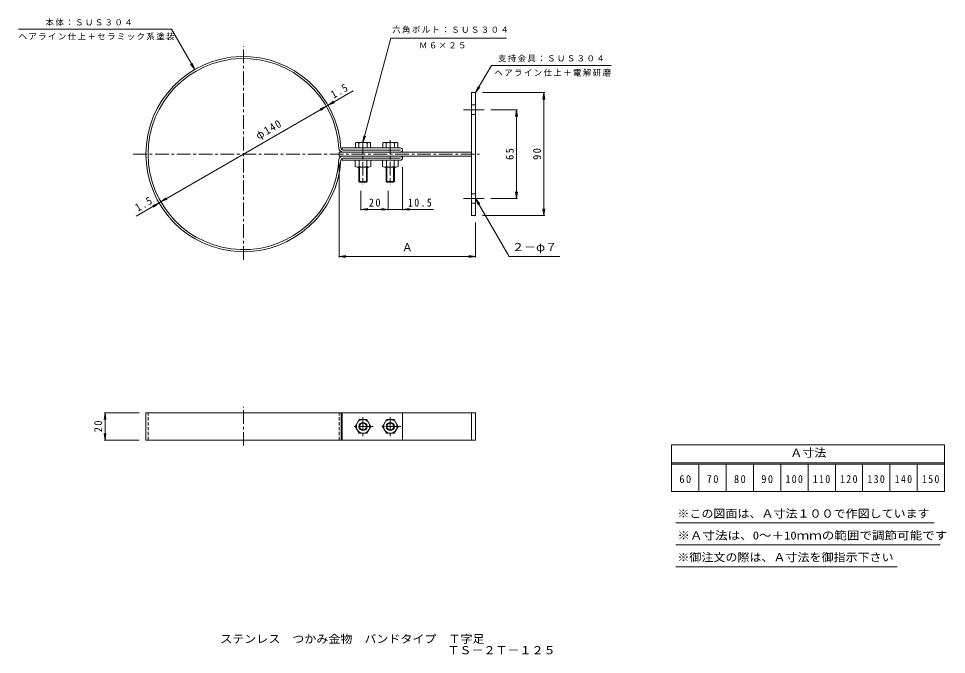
# Model space of a CAD drawing. Units: millimetres, scale not verified. Extents: x -313 to 367, y -274 to 192.
import ezdxf
from ezdxf.enums import TextEntityAlignment as Align

# ---------------------------------------------------------------- set-up
doc = ezdxf.new("R2010")
doc.units = ezdxf.units.MM
doc.header["$LTSCALE"] = 2
doc.linetypes.add('CHAIN1', pattern=[8, 5, -1, 1, -1])
doc.linetypes.add('DASHED1', pattern=[1.8, 1.2, -0.6])
for name, color, linetype, lineweight in [('D-0', 3, 'Continuous', 9), ('D-2', 4, 'Continuous', 9), ('D-4', 7, 'Continuous', 9), ('D-9', 2, 'Continuous', 9), ('D-E', 7, 'Continuous', 9)]:
    doc.layers.add(name, color=color, linetype=linetype, lineweight=lineweight)
doc.layers.add('F-5', color=2, linetype='Continuous')
doc.styles.add('ＭＳ ゴシック', font='')
doc.styles.get('ＭＳ ゴシック').set_extended_font_data('MS Gothic')

msp = doc.modelspace()

# ---------------------------------------------------------------- linework, layer by layer
at = {"layer": 'D-0', "linetype": 'CHAIN1'}
for p, q in [((-148.135, 15.325), (-148.135, 171.6)), ((-228.966, 92.73), (24.791, 92.73)), ((-148.135, -120.896), (-148.135, -92.424))]:
    msp.add_line(p, q, dxfattribs=at)
at = {"layer": 'D-0'}
for p, q in [((-75.274, 95.73), (-33.135, 95.73)), ((-75.777, 89.643), (-75.777, 88.23)), ((-75.274, 89.73), (-33.135, 89.73)), ((-75.777, 88.23), (-33.135, 88.23)), ((-219.635, -96.73), (-31.635, -96.73)), ((-219.635, -116.73), (-219.635, -96.73)), ((-76.635, -116.73), (-76.635, -96.73)), ((-75.777, -96.73), (-75.777, -116.73)), ((-31.635, -116.73), (-31.635, -96.73)), ((-219.635, -116.73), (-31.635, -116.73))]:
    msp.add_line(p, q, dxfattribs=at)
at = {"layer": 'D-0', "linetype": 'DASHED1'}
for p, q in [((-218.135, -116.73), (-218.135, -96.73)), ((-78.135, -116.73), (-78.135, -96.73))]:
    msp.add_line(p, q, dxfattribs=at)
at = {"layer": 'D-0'}
msp.add_lwpolyline([(-75.777, 95.817), (-75.777, 97.23), (-33.135, 97.23)], dxfattribs=at)
for centre, radius, start, end in [((-148.135, 92.73), 71.5, 3.60843, 356.46582), ((-148.135, 92.73), 70, 3.53418, 356.46582), ((-75.274, 97.23), 3, 183.53424, 270), ((-75.274, 97.23), 1.5, 183.53424, 270), ((-33.135, 95.73), 1.5, 270, 90), ((-75.274, 88.23), 3, 90, 176.46576), ((-75.274, 88.23), 1.5, 90, 176.46576), ((-33.135, 89.73), 1.5, 270, 90)]:
    msp.add_arc(centre, radius, start, end, dxfattribs=at)
at = {"layer": 'D-2', "linetype": 'CHAIN1'}
for p, q in [((-60.635, 103.036), (-60.635, 70.721)), ((-40.635, 103.036), (-40.635, 70.721)), ((-60.635, -99.791), (-60.635, -114.005)), ((-40.635, -99.791), (-40.635, -114.005)), ((-53.097, -106.73), (-68.665, -106.73)), ((-32.835, -106.73), (-48.02, -106.73))]:
    msp.add_line(p, q, dxfattribs=at)
at = {"layer": 'D-2'}
for p, q in [((-66.16, 100.75), (-66.16, 97.23)), ((-56.373, 101.23), (-64.898, 101.23)), ((-63.635, 100.75), (-63.635, 97.23)), ((-57.635, 100.75), (-57.635, 97.23)), ((-55.11, 100.75), (-55.11, 97.23)), ((-46.16, 100.75), (-46.16, 97.23)), ((-36.373, 101.23), (-44.898, 101.23)), ((-43.635, 100.75), (-43.635, 97.23)), ((-37.635, 100.75), (-37.635, 97.23)), ((-35.11, 100.75), (-35.11, 97.23)), ((-66.385, 83.72), (-66.385, 88.23)), ((-56.329, 83.23), (-64.942, 83.23)), ((-63.635, 83.23), (-63.635, 72.771)), ((-63.498, 83.72), (-63.498, 88.23)), ((-63.094, 83.23), (-63.094, 72.23)), ((-58.177, 83.23), (-58.177, 72.23)), ((-57.772, 83.72), (-57.772, 88.23)), ((-57.635, 83.23), (-57.635, 72.771)), ((-54.885, 83.72), (-54.885, 88.23)), ((-46.385, 83.72), (-46.385, 88.23)), ((-36.329, 83.23), (-44.942, 83.23)), ((-43.635, 83.23), (-43.635, 72.771)), ((-43.498, 83.72), (-43.498, 88.23)), ((-43.094, 83.23), (-43.094, 72.23)), ((-38.177, 83.23), (-38.177, 72.23)), ((-37.772, 83.72), (-37.772, 88.23)), ((-37.635, 83.23), (-37.635, 72.771)), ((-34.885, 83.72), (-34.885, 88.23)), ((-66.385, -106.73), (-63.498, -101.73)), ((-63.498, -101.73), (-57.772, -101.73)), ((-54.885, -106.73), (-57.772, -101.73)), ((-46.385, -106.73), (-43.498, -101.73)), ((-43.498, -101.73), (-37.772, -101.73)), ((-34.885, -106.73), (-37.772, -101.73)), ((-54.885, -106.73), (-57.772, -111.73)), ((-34.885, -106.73), (-37.772, -111.73))]:
    msp.add_line(p, q, dxfattribs=at)
for points in [[(-58.177, 72.23), (-57.635, 72.771), (-63.635, 72.771), (-63.094, 72.23)], [(-38.177, 72.23), (-37.635, 72.771), (-43.635, 72.771), (-43.094, 72.23)]]:
    msp.add_lwpolyline(points, close=True, dxfattribs=at)
for points in [[(-66.385, -106.73), (-63.498, -111.73), (-57.772, -111.73)], [(-46.385, -106.73), (-43.498, -111.73), (-37.772, -111.73)]]:
    msp.add_lwpolyline(points, dxfattribs=at)
for centre, radius in [((-60.612, -106.73), 5), ((-40.612, -106.73), 5), ((-60.635, -106.73), 3), ((-60.635, -106.73), 2.458), ((-40.635, -106.73), 3), ((-40.635, -106.73), 2.458)]:
    msp.add_circle(centre, radius, dxfattribs=at)
for centre, radius, start, end in [((-64.898, 99.33), 1.9, 48.35789, 131.64212), ((-60.635, 91.616), 9.613, 71.81625, 108.18375), ((-56.373, 99.33), 1.9, 48.35788, 131.64211), ((-44.898, 99.33), 1.9, 48.35789, 131.64212), ((-40.635, 91.616), 9.613, 71.81625, 108.18375), ((-36.373, 99.33), 1.9, 48.35788, 131.64211), ((-64.942, 85.598), 2.368, 232.44278, 307.55722), ((-60.635, 91.828), 8.598, 250.548, 289.452), ((-56.329, 85.598), 2.368, 232.44278, 307.55722), ((-44.942, 85.598), 2.368, 232.44278, 307.55722), ((-40.635, 91.828), 8.598, 250.548, 289.452), ((-36.329, 85.598), 2.368, 232.44278, 307.55722)]:
    msp.add_arc(centre, radius, start, end, dxfattribs=at)
at = {"layer": 'D-4'}
for p, q in [((-226.811, 47.306), (-67.736, 139.148)), ((26.865, 137.73), (72.465, 137.73)), ((71.865, 137.73), (71.212, 132.772)), ((71.865, 47.73), (71.865, 137.73)), ((71.865, 137.73), (72.518, 132.772)), ((-86.214, 128.48), (-82.248, 131.524)), ((-86.214, 128.48), (-81.595, 130.393)), ((-87.513, 127.73), (-92.133, 125.816)), ((-87.513, 127.73), (-91.48, 124.686)), ((33.12, 125.23), (52.465, 125.23)), ((51.865, 125.23), (51.212, 120.273)), ((51.865, 60.23), (51.865, 125.23)), ((51.865, 125.23), (52.518, 120.273)), ((-78.135, 86.23), (-78.135, 17.13)), ((-31.635, 83.23), (-31.635, 51.63)), ((-62.135, 65.721), (-62.135, 51.63)), ((-42.135, 65.721), (-42.135, 51.63)), ((51.865, 60.23), (51.212, 65.187)), ((51.865, 60.23), (52.518, 65.187)), ((-210.056, 56.98), (-214.675, 55.066)), ((-210.056, 56.98), (-214.023, 53.936)), ((-208.757, 57.73), (-204.79, 60.773)), ((-208.757, 57.73), (-204.138, 59.643)), ((33.12, 60.23), (52.465, 60.23)), ((-62.135, 52.23), (-57.178, 52.882)), ((-62.135, 52.23), (-57.178, 51.577)), ((-62.135, 52.23), (-9.025, 52.23)), ((-42.135, 52.23), (-47.092, 52.882)), ((-42.135, 52.23), (-47.092, 51.577)), ((-31.635, 52.23), (-26.678, 52.882)), ((-31.635, 52.23), (-26.678, 51.577)), ((26.865, 47.73), (72.465, 47.73)), ((71.865, 47.73), (71.212, 52.687)), ((71.865, 47.73), (72.518, 52.687)), ((21.865, 42.73), (21.865, 17.13)), ((-78.135, 17.73), (-73.178, 18.382)), ((-78.135, 17.73), (21.865, 17.73)), ((-78.135, 17.73), (-73.178, 17.077)), ((21.865, 17.73), (16.908, 18.382)), ((21.865, 17.73), (16.908, 17.077)), ((-249.635, -96.73), (-250.288, -101.687)), ((-224.635, -96.73), (-250.235, -96.73)), ((-249.635, -116.73), (-249.635, -96.73)), ((-249.635, -96.73), (-248.982, -101.687)), ((-249.635, -116.73), (-250.288, -111.773)), ((-249.635, -116.73), (-248.982, -111.773)), ((-224.635, -116.73), (-250.235, -116.73)), ((165.405, -120.243), (165.405, -154.243)), ((165.405, -120.243), (365.405, -120.243)), ((365.405, -120.243), (365.405, -154.243)), ((165.405, -133.243), (365.405, -133.243)), ((165.405, -134.243), (365.405, -134.243)), ((185.405, -134.243), (185.405, -154.243)), ((205.405, -134.243), (205.405, -154.243)), ((225.405, -134.243), (225.405, -154.243)), ((245.405, -134.243), (245.405, -154.243)), ((265.405, -134.243), (265.405, -154.243)), ((285.405, -134.243), (285.405, -154.243)), ((305.405, -134.243), (305.405, -154.243)), ((325.405, -134.243), (325.405, -154.243)), ((345.405, -134.243), (345.405, -154.243)), ((165.405, -154.243), (365.405, -154.243)), ((168.621, -177.393), (357.69, -177.393)), ((168.621, -193.393), (362.19, -193.393)), ((168.621, -209.393), (330.69, -209.393))]:
    msp.add_line(p, q, dxfattribs=at)
at = {"layer": 'D-9'}
for p, q in [((18.865, 137.73), (21.865, 137.73)), ((21.865, 137.73), (21.865, 47.73)), ((13.056, 125.23), (28.12, 125.23)), ((18.865, 128.73), (21.865, 128.73)), ((18.865, 121.73), (21.865, 121.73)), ((-78.135, 94.23), (-78.135, 91.23)), ((-78.135, 94.23), (18.865, 94.23)), ((-78.135, 91.23), (18.865, 91.23)), ((18.865, 63.73), (21.865, 63.73)), ((13.056, 60.23), (28.12, 60.23)), ((18.865, 56.73), (21.865, 56.73)), ((-31.635, -96.73), (21.865, -96.73)), ((18.865, -96.73), (18.865, -116.73)), ((21.865, -96.73), (21.865, -116.73)), ((-31.635, -116.73), (21.865, -116.73))]:
    msp.add_line(p, q, dxfattribs=at)
msp.add_lwpolyline([(18.865, 137.73), (18.865, 47.73), (21.865, 47.73)], dxfattribs=at)
at = {"layer": 'D-E'}
for p, q in [((-183.885, 154.651), (-186.929, 158.617)), ((-183.885, 154.651), (-185.799, 159.27)), ((21.865, 137.73), (33.412, 157.73)), ((33.412, 157.73), (121.088, 157.73)), ((21.865, 137.73), (23.778, 142.349)), ((21.865, 137.73), (24.909, 141.696)), ((-60.635, 101.23), (-59.983, 106.187)), ((-60.635, 101.23), (-58.722, 105.849)), ((21.865, 60.23), (24.909, 56.263)), ((21.865, 60.23), (23.778, 55.61))]:
    msp.add_line(p, q, dxfattribs=at)
for points in [[(-183.885, 154.651), (-200.963, 184.23), (-312.97, 184.23)], [(-60.635, 101.23), (-40.137, 177.73), (44.413, 177.73)], [(21.865, 60.23), (46.402, 17.73), (83.585, 17.73)]]:
    msp.add_lwpolyline(points, dxfattribs=at)

# ---------------------------------------------------------------- texts
at = {"layer": 'D-4', "color": 2, "style": 'ＭＳ ゴシック'}
msp.add_text('Ａ', height=5.865, dxfattribs=at).set_placement((-32.135, 19.73), align=Align.BOTTOM_LEFT)
for s, width, p in [('２－φ７', 1.1, (48.519, 19.908)), ('Ａ寸法', 1.1, (252.405, -130.743)), ('※この図面は、Ａ寸法１００で作図しています', 1.1, (169.69, -175.258)), ('※Ａ寸法は、0～＋10ｍｍの範囲で調節可能です', 1.15, (169.69, -191.258)), ('※御注文の際は、Ａ寸法を御指示下さい', 1.1, (169.69, -207.258))]:
    msp.add_text(s, height=5.865, dxfattribs=dict(at, width=width)).set_placement(p, align=Align.BOTTOM_LEFT)
at = {"layer": 'D-4', "color": 2, "char_height": 5.865, "attachment_point": 7, "style": 'ＭＳ ゴシック'}
for s, insert, rotation in [('\\T1.27;\\W0.9;1.5', (-82.095, 133.167), 30), ('\\T1.21;\\W0.95;φ140', (-136.347, 101.845), 30), ('\\T1.27;\\W0.95;65', (49.865, 88.48), 90), ('\\T1.27;\\W0.95;90', (69.865, 88.48), 90), ('\\T1.27;\\W0.9;1.5', (-225.442, 50.406), 30), ('\\T1.27;\\W0.95;20', (-251.635, -110.98), 90)]:
    msp.add_mtext(s, dxfattribs=dict(at, insert=insert, rotation=rotation))
for s, insert in [('\\T1.27;\\W0.95;20', (-56.385, 54.23)), ('\\T1.28;\\W0.9;10.5', (-27.663, 54.23)), ('\\T1.27;\\W0.95;60', (171.155, -148.243)), ('\\T1.27;\\W0.95;70', (191.155, -148.243)), ('\\T1.27;\\W0.95;80', (211.155, -148.243)), ('\\T1.27;\\W0.95;90', (231.155, -148.243)), ('\\T1.27;\\W0.9;100', (248.905, -148.243)), ('\\T1.27;\\W0.9;110', (268.905, -148.243)), ('\\T1.27;\\W0.9;120', (288.905, -148.243)), ('\\T1.27;\\W0.9;130', (308.905, -148.243)), ('\\T1.27;\\W0.9;140', (328.905, -148.243)), ('\\T1.27;\\W0.9;150', (348.905, -148.243))]:
    msp.add_mtext(s, dxfattribs=dict(at, insert=insert))
at = {"layer": 'D-E', "char_height": 4.399, "attachment_point": 7, "style": 'ＭＳ ゴシック'}
for s, insert in [('\\T1.17;本体：ＳＵＳ３０４', (-293.167, 186.469)), ('\\T1.17;六角ボルト：ＳＵＳ３０４', (-39.229, 181.058)), ('\\T1.17;ヘアライン仕上＋セラミック系塗装', (-312.97, 176.144)), ('\\T1.17;Ｍ６×２５', (-19.628, 170.069)), ('\\T1.17;支持金具：ＳＵＳ３０４', (38.235, 160.086)), ('\\T1.17;ヘアライン仕上＋電解研磨', (35.632, 149.578))]:
    msp.add_mtext(s, dxfattribs=dict(at, insert=insert))
at = {"layer": 'F-5', "style": 'ＭＳ ゴシック', "width": 1.1}
for s, p in [('ステンレス\u3000つかみ金物\u3000バンドタイプ\u3000Ｔ字足', (-165.208, -267.055)), ('ＴＳ－２Ｔ－１２５', (1.233, -275.316))]:
    msp.add_text(s, height=5.865, dxfattribs=at).set_placement(p, align=Align.BOTTOM_LEFT)

doc.saveas('drawing.dxf')
